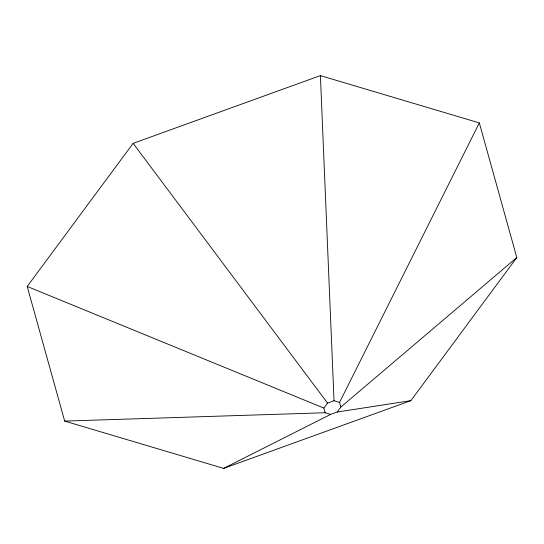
<?xml version="1.0" encoding="UTF-8"?>
<svg xmlns="http://www.w3.org/2000/svg" width="544" height="544" viewBox="0 0 544 544"><rect width="100%" height="100%" fill="white"/><g stroke="black" fill="none" stroke-linecap="round" stroke-linejoin="round"><path stroke-width="0.82" d="M223.598 468.391L330.677 414.378L337.178 412.032L340.85 407.062L339.551 402.397L479.325 122.91L320.402 75.609L133.13 143.351L27.2 286.457L64.675 421.09L223.598 468.391L410.87 400.649L516.8 257.543L479.325 122.91M330.677 414.378L325.169 412.74L323.864 408.068L327.542 403.104L334.036 400.751L339.551 402.397M340.85 407.062L516.8 257.543M337.178 412.032L410.87 400.649M64.675 421.09L325.169 412.74M27.2 286.457L323.864 408.068M133.13 143.351L327.542 403.104M320.402 75.609L334.036 400.751"/></g></svg>
